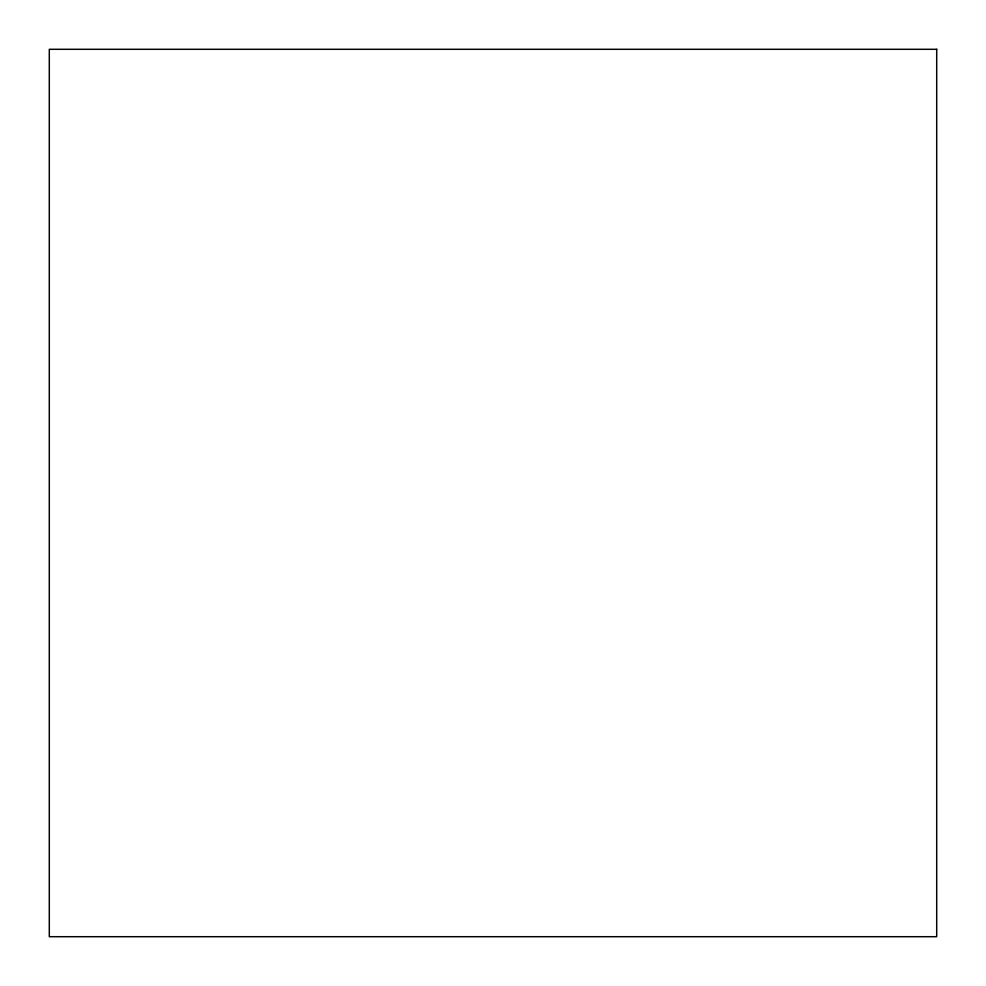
<?xml version="1.0" encoding="UTF-8"?>
<svg xmlns="http://www.w3.org/2000/svg" width="986" height="986" viewBox="0 0 986 986"><rect width="100%" height="100%" fill="white"/><g stroke="black" fill="none" stroke-linecap="round" stroke-linejoin="round"><path stroke-width="1.48" d="M936.7 49.3L49.3 49.3L49.3 936.7L936.7 936.7L936.7 49.3"/></g></svg>
